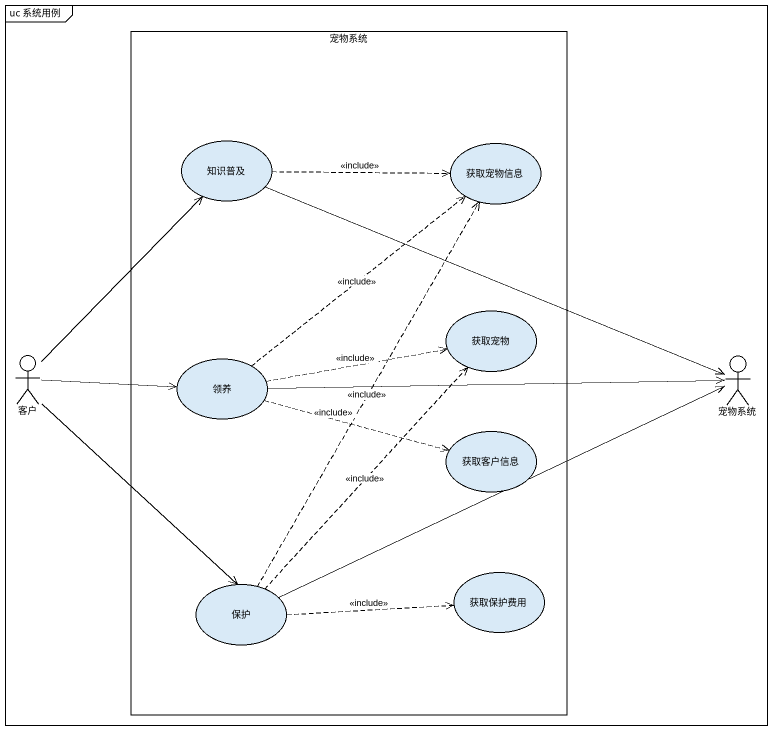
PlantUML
@startuml
mainframe uc 系统用例
rectangle 宠物系统 {
  usecase 知识普及
  usecase 获取宠物信息
  usecase 获取宠物
  usecase 领养
  usecase 获取客户信息
  usecase 获取保护费用
  usecase 保护
}
actor 客户
actor "宠物系统" as 宠物系统_2
知识普及 .right.> 获取宠物信息 : <<include>>
知识普及 -right-> 宠物系统_2
客户 -up-> 知识普及
客户 -right-> 领养
客户 --> 保护
领养 .up.> 获取宠物信息 : <<include>>
领养 .right.> 获取宠物 : <<include>>
领养 -right-> 宠物系统_2
领养 .right.> 获取客户信息 : <<include>>
保护 .up.> 获取宠物信息 : <<include>>
保护 .up.> 获取宠物 : <<include>>
保护 -right-> 宠物系统_2
保护 .right.> 获取保护费用 : <<include>>
@enduml
